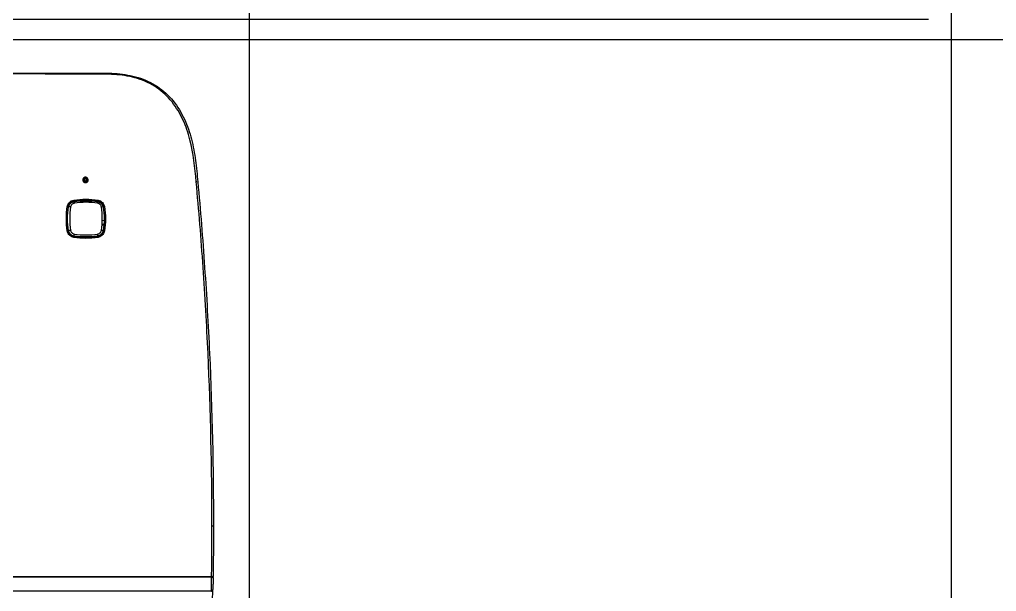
# Model space of a CAD drawing. Header units: millimetres. Extents: x 11242 to 497835, y 4200 to 105100.
# Drawn here: x 107260 to 107800, y 56609 to 56925 of the extents above; entities that cross this region are included whole.
import ezdxf
from ezdxf.xclip import XClip

# ---------------------------------------------------------------- set-up
doc = ezdxf.new("R2010")
doc.units = ezdxf.units.MM
doc.header["$LTSCALE"] = 200
doc.header["$XCLIPFRAME"] = 0
for name, color, linetype in [('# LG-AIRCON', 240, 'Continuous'), ('# 냉난방설비', 4, 'Continuous'), ('CEIL-7', 7, 'Continuous'), ('CEIL-암면흡음텍스', 251, 'Continuous'), ('SYM-LEAD', 6, 'Continuous')]:
    doc.layers.add(name, color=color, linetype=linetype)
doc.styles.add('$0$스타일1', font='malgun.ttf')
doc.dimstyles.new('DIM-QD 1', dxfattribs={"dimtxt": 3, "dimasz": 1.5, "dimexe": 1, "dimexo": 0, "dimgap": 1, "dimtad": 1, "dimdec": 3, "dimdsep": 46, "dimlunit": 6, "dimtxsty": '$0$스타일1', "dimblk1": 'ARCHTICK', "dimblk2": 'ARCHTICK', "dimsah": 1, "dimcen": 0, "dimclrd": 256, "dimclre": 256, "dimclrt": 3, "dimazin": 2, "dimtfac": 1, "dimtdec": 3, "dimtix": 1, "dimtmove": 2, "dimatfit": 3, "dimldrblk": 'ARCHTICK', "dimfxl": 1, "dimtolj": 1, "dimtzin": 0, "dimarcsym": 0})

# ---------------------------------------------------------------- blocks, each defined once
blk = doc.blocks.new('_ARCHTICK')
at = {"color": 0, "linetype": 'ByBlock', "const_width": 0.15}
blk.add_lwpolyline([(-0.5, -0.5), (0.5, 0.5)], dxfattribs=at)
blk = doc.blocks.new('A$C7F214049')
at = {"layer": '# LG-AIRCON', "color": 0}
for p, q in [((1099.43, 415.94), (1098.2, 416.09)), ((1099.48, 416.44), (1098.23, 416.58)), ((1099.7, 418.4), (1098.35, 418.56))]:
    blk.add_line(p, q, dxfattribs=at)
for centre, start, end in [((1159.08, 221.8), 79.821, 90), ((1158.96, 214.2), 270, 280.0235)]:
    blk.add_arc(centre, 0.2, start, end, dxfattribs=at)
for centre, major_axis, ratio, start_param, end_param in [((1082.8, 429.76), (-0.08, 0.494), 0.107185, 3.141593, 4.849369), ((1083.08, 427.98), (-0.16, 0.987), 0.107455, 4.844449, 6.283185), ((1095.92, 427.98), (-0.16, -0.987), 0.069084, 1.724652, 3.141593), ((1096.2, 429.76), (0.08, 0.494), 0.067578, 3.141593, 4.870184), ((1079.24, 426.2), (0.494, -0.08), 0.155498, 0, 1.512357), ((1081.02, 425.91), (-0.987, 0.16), 0.15433, 4.652507, 6.283185), ((1097.98, 425.91), (-0.987, -0.16), 0.118028, 3.141593, 4.597384), ((1099.76, 426.2), (0.494, 0.08), 0.11748, 1.454888, 3.141593), ((1079.24, 412.79), (0.494, 0.08), 0.09401, 0, 1.466854), ((1081.02, 413.08), (-0.987, -0.16), 0.09423, 4.607252, 6.283185), ((1083.08, 411.01), (-0.16, -0.987), 0.073171, 0, 1.688079), ((1095.92, 411.01), (-0.16, 0.987), 0.114633, 3.141593, 4.795856), ((1097.98, 413.08), (-0.987, 0.16), 0.119638, 3.141593, 4.630175), ((1099.76, 412.79), (0.494, -0.08), 0.118591, 1.487073, 3.141593), ((1082.8, 409.24), (0.08, 0.494), 0.074012, 4.82549, 6.283185), ((1096.2, 409.24), (-0.08, 0.494), 0.114614, 4.791775, 6.283185), ((1158.95, 221.8), (0, -0.2), 0.175267, 1.567138, 3.141593), ((1158.95, 222.08), (0.001, -0.2), 0.16971, 1.157049, 1.567157), ((1159.08, 221.8), (0, -0.2), 0.336285, 1.564715, 3.141593), ((1159.08, 221.8), (-0.035, -0.197), 0.332536, 1.624265, 3.159412), ((1158.83, 214.2), (0, -0.2), 0.173506, 0, 1.567164), ((1158.96, 214.2), (0, -0.2), 0.329321, 0, 1.564819), ((1158.96, 214.2), (0.035, -0.197), 0.323896, 6.276882, 7.790735)]:
    blk.add_ellipse(centre, major_axis=major_axis, ratio=ratio, start_param=start_param, end_param=end_param, dxfattribs=at)
for points, knots in [([(1095, 499.42), (1078.46, 499.45), (1061.92, 499.47), (1022.51, 499.52), (999.64, 499.53), (953.89, 499.55), (931.03, 499.56), (908.16, 499.56)], [0, 0, 0, 0, 0.265566, 0.265566, 0.632817, 0.632817, 1, 1, 1, 1]), ([(908.17, 500), (931.03, 500), (953.9, 500), (999.64, 500), (1022.51, 500), (1061.92, 500), (1078.46, 500), (1095, 500)], [0, 0, 0, 0, 0.367141, 0.367141, 0.734417, 0.734417, 1, 1, 1, 1]), ([(1095, 500), (1098.95, 500), (1102.9, 499.99), (1110.71, 499.33), (1114.57, 498.7), (1122.16, 496.38), (1125.79, 494.7), (1132.33, 490.33), (1135.27, 487.61), (1140.22, 481.53), (1142.29, 478.1), (1145.59, 470.99), (1146.85, 467.27), (1148.83, 459.61), (1149.54, 455.72), (1150.34, 449.85), (1150.57, 447.88), (1150.99, 443.95), (1151.17, 441.94), (1151.35, 440)], [0, 0, 0, 0, 0.125, 0.125, 0.25, 0.25, 0.375, 0.375, 0.5, 0.5, 0.625, 0.625, 0.75, 0.75, 0.875, 0.875, 0.9375, 0.9375, 1, 1, 1, 1]), ([(1150.47, 440.03), (1149.75, 447.82), (1148.95, 455.6), (1146.03, 466.95), (1144.79, 470.62), (1141.56, 477.64), (1139.53, 481.03), (1134.68, 487.06), (1131.79, 489.76), (1125.36, 494.11), (1121.79, 495.78), (1114.31, 498.09), (1110.5, 498.73), (1102.8, 499.39), (1098.9, 499.41), (1095, 499.42)], [0, 0, 0, 0, 0.25, 0.25, 0.375, 0.375, 0.5, 0.5, 0.625, 0.625, 0.75, 0.75, 0.875, 0.875, 1, 1, 1, 1]), ([(1089.81, 442.4), (1089.66, 442.46), (1089.48, 442.49), (1089.22, 442.5), (1089.13, 442.49), (1089.06, 442.48)], [0, 0, 0, 0, 0.633692, 0.70635, 1, 1, 1, 1]), ([(1087.86, 441.43), (1087.84, 441.33), (1087.81, 441.19), (1087.8, 440.99), (1087.81, 440.89), (1087.81, 440.83)], [0, 0, 0, 0, 0.500003, 0.704943, 1, 1, 1, 1]), ([(1088.34, 442.16), (1088.31, 442.13), (1088.27, 442.1), (1088.06, 441.89), (1087.93, 441.66), (1087.86, 441.43)], [0, 0, 0, 0, 0.133545, 0.179814, 1, 1, 1, 1]), ([(1088.13, 440.07), (1088.21, 439.98), (1088.4, 439.77), (1088.67, 439.65), (1088.82, 439.59)], [0, 0, 0, 0, 0.424539, 1, 1, 1, 1]), ([(1088.32, 440.78), (1088.31, 440.83), (1088.3, 440.89), (1088.3, 441.01), (1088.3, 441.07), (1088.31, 441.13)], [0, 0, 0, 0, 0.483632, 0.483632, 1, 1, 1, 1]), ([(1088.47, 441.55), (1088.43, 441.48), (1088.35, 441.35), (1088.32, 441.2), (1088.31, 441.13)], [0, 0, 0, 0, 0.530045, 1, 1, 1, 1]), ([(1088.32, 440.78), (1088.34, 440.72), (1088.38, 440.6), (1088.44, 440.49), (1088.47, 440.44)], [0, 0, 0, 0, 0.52788, 1, 1, 1, 1]), ([(1089.06, 442.48), (1088.93, 442.45), (1088.67, 442.39), (1088.45, 442.23), (1088.34, 442.16)], [0, 0, 0, 0, 0.496512, 1, 1, 1, 1]), ([(1088.47, 440.83), (1088.45, 440.89), (1088.45, 440.96), (1088.45, 441.12), (1088.47, 441.21), (1088.52, 441.35), (1088.54, 441.39), (1088.57, 441.43)], [0, 0, 0, 0, 0.305972, 0.305972, 0.766457, 0.766457, 1, 1, 1, 1]), ([(1088.47, 441.55), (1088.49, 441.59), (1088.52, 441.63), (1088.6, 441.72), (1088.65, 441.76), (1088.69, 441.8)], [0, 0, 0, 0, 0.396452, 0.47951, 1, 1, 1, 1]), ([(1088.71, 440.19), (1088.68, 440.21), (1088.65, 440.24), (1088.56, 440.32), (1088.51, 440.38), (1088.47, 440.44)], [0, 0, 0, 0, 0.282029, 0.381024, 1, 1, 1, 1]), ([(1088.68, 440.91), (1088.68, 440.88), (1088.69, 440.86), (1088.72, 440.77), (1088.75, 440.7), (1088.84, 440.59), (1088.89, 440.54), (1089.01, 440.46), (1089.07, 440.43), (1089.21, 440.39), (1089.29, 440.38), (1089.43, 440.39), (1089.51, 440.41), (1089.64, 440.47), (1089.71, 440.51), (1089.82, 440.61), (1089.86, 440.67), (1089.93, 440.81), (1089.95, 440.88), (1089.97, 441.02), (1089.97, 441.1), (1089.94, 441.21), (1089.93, 441.26), (1089.88, 441.36), (1089.84, 441.42), (1089.75, 441.53), (1089.69, 441.57), (1089.56, 441.64), (1089.49, 441.67), (1089.35, 441.69), (1089.27, 441.69), (1089.13, 441.66), (1089.06, 441.64), (1088.93, 441.56), (1088.87, 441.52), (1088.77, 441.4), (1088.73, 441.34), (1088.68, 441.2), (1088.67, 441.13), (1088.66, 441), (1088.67, 440.95), (1088.68, 440.91)], [0, 0, 0, 0, 0.016948, 0.016948, 0.069761, 0.069761, 0.121636, 0.121636, 0.174155, 0.174155, 0.227543, 0.227543, 0.281957, 0.281957, 0.337091, 0.337091, 0.392314, 0.392314, 0.447124, 0.447124, 0.501972, 0.501972, 0.533427, 0.533427, 0.585789, 0.585789, 0.637995, 0.637995, 0.69071, 0.69071, 0.744404, 0.744404, 0.799114, 0.799114, 0.854395, 0.854395, 0.909534, 0.909534, 0.963913, 0.963913, 1, 1, 1, 1]), ([(1088.71, 440.19), (1088.77, 440.15), (1088.91, 440.07), (1089.06, 440.03), (1089.14, 440.01)], [0, 0, 0, 0, 0.503128, 1, 1, 1, 1]), ([(1089.58, 440.2), (1089.51, 440.17), (1089.43, 440.16), (1089.26, 440.15), (1089.17, 440.16), (1088.98, 440.21), (1088.9, 440.25), (1088.82, 440.3)], [0, 0, 0, 0, 0.281676, 0.281676, 0.643717, 0.643717, 1, 1, 1, 1]), ([(1088.82, 439.59), (1088.94, 439.55), (1089.11, 439.51), (1089.36, 439.5), (1089.49, 439.51), (1089.57, 439.53)], [0, 0, 0, 0, 0.495984, 0.665168, 1, 1, 1, 1]), ([(1088.97, 441.95), (1089.06, 441.97), (1089.16, 442), (1089.31, 442), (1089.37, 442), (1089.42, 441.99)], [0, 0, 0, 0, 0.583928, 0.665886, 1, 1, 1, 1]), ([(1089.01, 441.8), (1089.06, 441.82), (1089.1, 441.83), (1089.25, 441.85), (1089.34, 441.85), (1089.53, 441.82), (1089.62, 441.79), (1089.72, 441.74), (1089.74, 441.73), (1089.76, 441.72)], [0, 0, 0, 0, 0.189242, 0.189242, 0.561665, 0.561665, 0.927704, 0.927704, 1, 1, 1, 1]), ([(1089.56, 440.03), (1089.5, 440.02), (1089.4, 440), (1089.26, 440), (1089.18, 440.01), (1089.14, 440.01)], [0, 0, 0, 0, 0.45977, 0.657653, 1, 1, 1, 1]), ([(1089.88, 441.81), (1089.81, 441.86), (1089.67, 441.95), (1089.5, 441.98), (1089.42, 441.99)], [0, 0, 0, 0, 0.506427, 1, 1, 1, 1]), ([(1089.56, 440.03), (1089.61, 440.05), (1089.72, 440.09), (1089.82, 440.15), (1089.88, 440.18)], [0, 0, 0, 0, 0.44832, 1, 1, 1, 1]), ([(1089.57, 439.53), (1089.68, 439.56), (1089.92, 439.61), (1090.12, 439.75), (1090.22, 439.81)], [0, 0, 0, 0, 0.494174, 1, 1, 1, 1]), ([(1090.49, 441.9), (1090.41, 442), (1090.22, 442.21), (1089.96, 442.33), (1089.81, 442.4)], [0, 0, 0, 0, 0.433577, 1, 1, 1, 1]), ([(1089.88, 441.81), (1089.91, 441.79), (1089.96, 441.75), (1090.07, 441.65), (1090.14, 441.55), (1090.18, 441.47)], [0, 0, 0, 0, 0.235169, 0.400072, 1, 1, 1, 1]), ([(1090.01, 440.3), (1089.99, 440.28), (1089.95, 440.24), (1089.91, 440.2), (1089.88, 440.18)], [0, 0, 0, 0, 0.39601, 1, 1, 1, 1]), ([(1090.13, 441.18), (1090.15, 441.09), (1090.16, 440.99), (1090.13, 440.79), (1090.1, 440.7), (1090.02, 440.53), (1089.96, 440.46), (1089.89, 440.39)], [0, 0, 0, 0, 0.337835, 0.337835, 0.675072, 0.675072, 1, 1, 1, 1]), ([(1090.29, 441.14), (1090.28, 441.2), (1090.26, 441.32), (1090.21, 441.42), (1090.18, 441.47)], [0, 0, 0, 0, 0.526005, 1, 1, 1, 1]), ([(1090.22, 439.81), (1090.22, 439.82), (1090.28, 439.86), (1090.49, 440.05), (1090.64, 440.29), (1090.71, 440.49)], [0, 0, 0, 0, 0.020831, 0.245427, 1, 1, 1, 1]), ([(1090.29, 441.14), (1090.29, 441.11), (1090.3, 441.05), (1090.3, 440.9), (1090.28, 440.79), (1090.26, 440.71)], [0, 0, 0, 0, 0.209425, 0.453266, 1, 1, 1, 1]), ([(1090.71, 440.49), (1090.75, 440.62), (1090.82, 440.86), (1090.79, 441.11), (1090.78, 441.22)], [0, 0, 0, 0, 0.562723, 1, 1, 1, 1]), ([(1159.17, 250), (1159.17, 281.75), (1158.44, 313.49), (1156.27, 361.05), (1155.37, 376.89), (1153.2, 408.53), (1151.92, 424.31), (1150.47, 440.03)], [0, 0, 0, 0, 0.5, 0.5, 0.75, 0.75, 1, 1, 1, 1]), ([(1151.35, 440), (1152.78, 424.29), (1154.04, 408.5), (1156.21, 376.87), (1157.11, 361.03), (1159.28, 313.48), (1160, 281.74), (1160, 250)], [0, 0, 0, 0, 0.25, 0.25, 0.5, 0.5, 1, 1, 1, 1]), ([(1079.28, 426.27), (1079.34, 426.6), (1079.43, 426.92), (1079.74, 427.68), (1080.01, 428.1), (1080.65, 428.82), (1081.04, 429.13), (1081.89, 429.59), (1082.36, 429.75), (1082.84, 429.83)], [0, 0, 0, 0, 0.185142, 0.185142, 0.458566, 0.458566, 0.729219, 0.729219, 1, 1, 1, 1]), ([(1082.88, 429.26), (1082.45, 429.19), (1082.04, 429.05), (1081.29, 428.64), (1080.95, 428.37), (1080.37, 427.73), (1080.14, 427.36), (1079.86, 426.7), (1079.78, 426.41), (1079.73, 426.12)], [0, 0, 0, 0, 0.270608, 0.270608, 0.541344, 0.541344, 0.814883, 0.814883, 1, 1, 1, 1]), ([(1079.85, 426.07), (1079.9, 426.32), (1080, 426.81), (1080.36, 427.49), (1080.94, 428.18), (1081.76, 428.83), (1082.51, 429.01), (1082.88, 429.11)], [0, 0, 0, 0, 0.165191, 0.329339, 0.499997, 0.753296, 1, 1, 1, 1]), ([(1080.03, 426.07), (1080.09, 426.46), (1080.23, 426.85), (1080.61, 427.55), (1080.86, 427.86), (1081.46, 428.39), (1081.81, 428.61), (1082.42, 428.85), (1082.67, 428.92), (1082.92, 428.97)], [0, 0, 0, 0, 0.274287, 0.274287, 0.548482, 0.548482, 0.823328, 0.823328, 1, 1, 1, 1]), ([(1083.17, 428.13), (1082.99, 428.1), (1082.81, 428.05), (1082.37, 427.87), (1082.12, 427.72), (1081.7, 427.34), (1081.52, 427.11), (1081.24, 426.61), (1081.15, 426.34), (1081.1, 426.05)], [0, 0, 0, 0, 0.176162, 0.176162, 0.450777, 0.450777, 0.725271, 0.725271, 1, 1, 1, 1]), ([(1082.88, 429.11), (1083.98, 429.26), (1086.17, 429.56), (1089.48, 429.68), (1092.8, 429.56), (1094.99, 429.26), (1096.09, 429.11)], [0, 0, 0, 0, 0.251239, 0.500613, 0.749681, 1, 1, 1, 1]), ([(1098.08, 426.05), (1098.04, 426.25), (1097.98, 426.45), (1097.79, 426.9), (1097.64, 427.14), (1097.26, 427.54), (1097.04, 427.72), (1096.55, 427.98), (1096.28, 428.07), (1096.01, 428.12)], [0, 0, 0, 0, 0.20016, 0.20016, 0.466664, 0.466664, 0.733444, 0.733444, 1, 1, 1, 1]), ([(1096.08, 428.97), (1096.46, 428.9), (1096.83, 428.78), (1097.52, 428.41), (1097.83, 428.16), (1098.35, 427.59), (1098.57, 427.26), (1098.84, 426.64), (1098.92, 426.36), (1098.97, 426.07)], [0, 0, 0, 0, 0.266887, 0.266887, 0.533923, 0.533923, 0.80029, 0.80029, 1, 1, 1, 1]), ([(1096.09, 429.11), (1096.33, 429.05), (1096.83, 428.95), (1097.51, 428.59), (1098.2, 428.01), (1098.85, 427.19), (1099.03, 426.44), (1099.12, 426.08)], [0, 0, 0, 0, 0.165016, 0.329029, 0.500094, 0.75321, 1, 1, 1, 1]), ([(1099.27, 426.12), (1099.21, 426.43), (1099.12, 426.74), (1098.83, 427.41), (1098.6, 427.77), (1098.03, 428.39), (1097.69, 428.66), (1096.95, 429.06), (1096.54, 429.19), (1096.12, 429.26)], [0, 0, 0, 0, 0.200257, 0.200257, 0.466726, 0.466726, 0.733351, 0.733351, 1, 1, 1, 1]), ([(1096.25, 429.83), (1096.72, 429.75), (1097.18, 429.59), (1098.02, 429.14), (1098.41, 428.84), (1099.05, 428.14), (1099.31, 427.73), (1099.65, 426.97), (1099.75, 426.62), (1099.81, 426.27)], [0, 0, 0, 0, 0.266618, 0.266618, 0.533361, 0.533361, 0.799871, 0.799871, 1, 1, 1, 1]), ([(1082.84, 409.29), (1082.5, 409.34), (1082.16, 409.44), (1081.4, 409.77), (1080.99, 410.03), (1080.28, 410.68), (1079.98, 411.07), (1079.52, 411.91), (1079.36, 412.38), (1079.28, 412.85)], [0, 0, 0, 0, 0.194589, 0.194589, 0.462162, 0.462162, 0.731101, 0.731101, 1, 1, 1, 1]), ([(1079.73, 412.87), (1079.8, 412.46), (1079.94, 412.05), (1080.34, 411.3), (1080.61, 410.96), (1081.24, 410.39), (1081.6, 410.16), (1082.27, 409.87), (1082.57, 409.78), (1082.88, 409.73)], [0, 0, 0, 0, 0.26892, 0.26892, 0.537766, 0.537766, 0.805311, 0.805311, 1, 1, 1, 1]), ([(1082.88, 409.84), (1082.63, 409.89), (1082.14, 410), (1081.46, 410.36), (1080.77, 410.93), (1080.12, 411.76), (1079.94, 412.51), (1079.85, 412.87)], [0, 0, 0, 0, 0.165106, 0.32914, 0.500114, 0.753253, 1, 1, 1, 1]), ([(1082.92, 410.03), (1082.54, 410.09), (1082.16, 410.22), (1081.48, 410.59), (1081.16, 410.83), (1080.64, 411.41), (1080.42, 411.74), (1080.16, 412.36), (1080.08, 412.64), (1080.03, 412.92)], [0, 0, 0, 0, 0.268153, 0.268153, 0.536543, 0.536543, 0.803984, 0.803984, 1, 1, 1, 1]), ([(1081.11, 413.19), (1081.14, 412.99), (1081.2, 412.79), (1081.39, 412.35), (1081.54, 412.11), (1081.92, 411.7), (1082.14, 411.52), (1082.63, 411.26), (1082.9, 411.16), (1083.17, 411.12)], [0, 0, 0, 0, 0.196332, 0.196332, 0.463832, 0.463832, 0.732023, 0.732023, 1, 1, 1, 1]), ([(1096.01, 411.12), (1096.2, 411.15), (1096.39, 411.2), (1096.82, 411.38), (1097.07, 411.53), (1097.49, 411.91), (1097.67, 412.14), (1097.94, 412.63), (1098.04, 412.91), (1098.08, 413.19)], [0, 0, 0, 0, 0.18135, 0.18135, 0.454723, 0.454723, 0.727257, 0.727257, 1, 1, 1, 1]), ([(1098.97, 412.92), (1098.91, 412.53), (1098.77, 412.15), (1098.39, 411.45), (1098.14, 411.14), (1097.55, 410.61), (1097.21, 410.39), (1096.6, 410.14), (1096.34, 410.07), (1096.08, 410.03)], [0, 0, 0, 0, 0.27265, 0.27265, 0.545024, 0.545024, 0.818429, 0.818429, 1, 1, 1, 1]), ([(1099.12, 412.87), (1099.07, 412.63), (1098.96, 412.13), (1098.6, 411.45), (1098.03, 410.76), (1097.2, 410.12), (1096.45, 409.93), (1096.08, 409.84)], [0, 0, 0, 0, 0.165129, 0.329235, 0.499978, 0.753116, 1, 1, 1, 1]), ([(1096.12, 409.73), (1096.41, 409.78), (1096.69, 409.86), (1097.35, 410.13), (1097.73, 410.36), (1098.37, 410.94), (1098.64, 411.28), (1099.05, 412.03), (1099.2, 412.45), (1099.27, 412.87)], [0, 0, 0, 0, 0.181551, 0.181551, 0.454978, 0.454978, 0.727511, 0.727511, 1, 1, 1, 1]), ([(1099.81, 412.84), (1099.73, 412.36), (1099.57, 411.89), (1099.1, 411.04), (1098.79, 410.65), (1098.07, 410), (1097.65, 409.74), (1096.89, 409.43), (1096.58, 409.34), (1096.25, 409.29)], [0, 0, 0, 0, 0.27261, 0.27261, 0.545086, 0.545086, 0.818433, 0.818433, 1, 1, 1, 1]), ([(1096.08, 409.84), (1094.99, 409.69), (1092.8, 409.39), (1089.49, 409.27), (1086.17, 409.39), (1083.98, 409.69), (1082.88, 409.84)], [0, 0, 0, 0, 0.251031, 0.500247, 0.749337, 1, 1, 1, 1]), ([(1158.98, 222.08), (1159.05, 226.73), (1159.09, 231.37), (1159.16, 240.68), (1159.17, 245.34), (1159.17, 250)], [0, 0, 0, 0, 0.499284, 0.499284, 1, 1, 1, 1]), ([(1160, 250), (1160, 245.34), (1159.98, 240.68), (1159.92, 231.34), (1159.88, 226.67), (1159.81, 222)], [0, 0, 0, 0, 0.499515, 0.499515, 1, 1, 1, 1]), ([(580, 222), (676.56, 222), (773.13, 222), (893.83, 222), (917.97, 222), (966.25, 222), (990.39, 222), (1038.62, 222), (1062.72, 222), (1098.83, 222), (1110.87, 222), (1128.91, 222), (1134.92, 222), (1146.94, 222), (1152.95, 222), (1158.95, 222)], [0, 0, 0, 0, 0.5, 0.5, 0.625, 0.625, 0.75, 0.75, 0.875, 0.875, 0.9375, 0.9375, 0.96875, 0.96875, 1, 1, 1, 1]), ([(580, 221.94), (676.62, 221.94), (773.24, 221.94), (894.01, 221.94), (918.17, 221.94), (966.48, 221.94), (990.64, 221.94), (1038.91, 221.94), (1063.04, 221.94), (1099.14, 221.94), (1111.16, 221.94), (1129.16, 221.94), (1135.15, 221.94), (1147.12, 221.94), (1153.11, 221.94), (1159.05, 221.94)], [0, 0, 0, 0, 0.5, 0.5, 0.625, 0.625, 0.75, 0.75, 0.875, 0.875, 0.9375, 0.9375, 0.96875, 0.96875, 1, 1, 1, 1]), ([(1158.98, 221.8), (1153.03, 221.8), (1147.05, 221.8), (1135.08, 221.8), (1129.09, 221.8), (1111.11, 221.8), (1099.1, 221.8), (1063.02, 221.8), (1038.89, 221.8), (990.61, 221.8), (966.46, 221.8), (918.15, 221.8), (894, 221.8), (773.23, 221.8), (676.61, 221.8), (580, 221.8)], [0, 0, 0, 0, 0.03125, 0.03125, 0.0625, 0.0625, 0.125, 0.125, 0.25, 0.25, 0.375, 0.375, 0.5, 0.5, 1, 1, 1, 1]), ([(924.79, 222.08), (944.36, 222.08), (963.93, 222.08), (1003.07, 222.08), (1022.63, 222.08), (1061.73, 222.09), (1081.25, 222.08), (1110.48, 222.08), (1120.21, 222.08), (1134.78, 222.08), (1139.63, 222.08), (1149.32, 222.07), (1154.16, 222.05), (1158.98, 222.08)], [0, 0, 0, 0, 0.25, 0.25, 0.5, 0.5, 0.75, 0.75, 0.875, 0.875, 0.9375, 0.9375, 1, 1, 1, 1]), ([(1158.97, 221.94), (1154.15, 221.91), (1149.31, 221.93), (1139.62, 221.94), (1134.77, 221.94), (1120.2, 221.94), (1110.47, 221.94), (1081.25, 221.94), (1061.72, 221.95), (1022.63, 221.94), (1003.07, 221.94), (963.93, 221.94), (944.36, 221.94), (924.79, 221.94)], [0, 0, 0, 0, 0.0625, 0.0625, 0.125, 0.125, 0.25, 0.25, 0.5, 0.5, 0.75, 0.75, 1, 1, 1, 1]), ([(1158.87, 214.2), (1158.88, 214.8), (1158.89, 215.4), (1158.91, 217), (1158.93, 218), (1158.94, 219.03), (1158.94, 219.06), (1158.95, 219.78), (1158.96, 220.48), (1158.98, 221.38), (1158.98, 221.59), (1158.98, 221.8)], [0, 0, 0, 0, 0.236906, 0.236906, 0.631659, 0.631659, 0.643094, 0.643094, 0.91768, 0.91768, 1, 1, 1, 1]), ([(1158.98, 222.08), (1159.05, 222.08), (1159.12, 222.07), (1159.26, 222.05), (1159.33, 222.03), (1159.39, 222)], [0, 0, 0, 0, 0.454586, 0.454586, 1, 1, 1, 1]), ([(1159.05, 221.94), (1159.11, 221.93), (1159.17, 221.91), (1159.25, 221.87), (1159.27, 221.86), (1159.29, 221.85)], [0, 0, 0, 0, 0.685159, 0.685159, 1, 1, 1, 1]), ([(1159.8, 221.14), (1159.8, 221.23), (1159.78, 221.33), (1159.7, 221.49), (1159.64, 221.56), (1159.51, 221.67), (1159.44, 221.71), (1159.29, 221.77), (1159.22, 221.79), (1159.15, 221.8)], [0, 0, 0, 0, 0.328038, 0.328038, 0.609579, 0.609579, 0.82718, 0.82718, 1, 1, 1, 1]), ([(1159.4, 222), (1159.47, 221.97), (1159.53, 221.93), (1159.65, 221.83), (1159.7, 221.76), (1159.78, 221.6), (1159.8, 221.5), (1159.8, 221.41)], [0, 0, 0, 0, 0.243628, 0.243628, 0.586515, 0.586515, 1, 1, 1, 1]), ([(1159.8, 221.14), (1159.79, 220.45), (1159.78, 219.76), (1159.76, 218.38), (1159.75, 217.68), (1159.72, 216.28), (1159.71, 215.57), (1159.7, 214.85)], [0, 0, 0, 0, 0.328189, 0.328189, 0.660275, 0.660275, 1, 1, 1, 1]), ([(580, 214.2), (676.59, 214.2), (773.19, 214.2), (893.93, 214.2), (918.08, 214.2), (966.38, 214.2), (990.53, 214.2), (1038.79, 214.2), (1062.92, 214.2), (1098.99, 214.2), (1111, 214.2), (1128.98, 214.2), (1134.97, 214.2), (1146.93, 214.2), (1152.91, 214.2), (1158.87, 214.2)], [0, 0, 0, 0, 0.5, 0.5, 0.625, 0.625, 0.75, 0.75, 0.875, 0.875, 0.9375, 0.9375, 0.96875, 0.96875, 1, 1, 1, 1]), ([(1158.83, 214), (1152.88, 214), (1146.9, 214), (1134.94, 214), (1128.95, 214), (1110.97, 214), (1098.96, 214), (1062.89, 214), (1038.76, 214), (990.5, 214), (966.35, 214), (918.06, 214), (893.91, 214), (773.18, 214), (676.59, 214), (580, 214)], [0, 0, 0, 0, 0.03125, 0.03125, 0.0625, 0.0625, 0.125, 0.125, 0.25, 0.25, 0.375, 0.375, 0.5, 0.5, 1, 1, 1, 1]), ([(1159.42, 214.09), (1159.41, 213.46), (1159.4, 212.83), (1159.33, 209.01), (1159.27, 205.82), (1159.15, 200.5), (1159.1, 198.38), (1159, 194.19), (1158.94, 192.12), (1158.88, 190.06)], [0, 0, 0, 0, 0.078281, 0.078281, 0.476719, 0.476719, 0.742339, 0.742339, 1, 1, 1, 1]), ([(1159.39, 214.37), (1159.35, 214.28), (1159.29, 214.19), (1159.14, 214.07), (1159.07, 214.03), (1158.99, 213.99), (1158.98, 213.99), (1158.98, 213.99)], [0, 0, 0, 0, 0.588645, 0.588645, 0.979627, 0.979627, 1, 1, 1, 1]), ([(1159.02, 214.2), (1159.1, 214.21), (1159.17, 214.23), (1159.32, 214.28), (1159.39, 214.32), (1159.53, 214.43), (1159.59, 214.5), (1159.68, 214.66), (1159.7, 214.76), (1159.7, 214.85)], [0, 0, 0, 0, 0.167998, 0.167998, 0.390963, 0.390963, 0.674699, 0.674699, 1, 1, 1, 1])]:
    blk.add_open_spline(points, degree=3, knots=knots, dxfattribs=at)
for points, degree in [([(1095, 499.42), (1095, 499.76), (1095, 500), (1095, 500)], 3), ([(1087.81, 440.83), (1087.85, 440.56), (1087.96, 440.29), (1088.13, 440.07)], 3), ([(1088.97, 441.95), (1088.88, 441.9), (1088.79, 441.85), (1088.69, 441.8)], 3), ([(1090.01, 440.3), (1090.13, 440.41), (1090.21, 440.56), (1090.26, 440.71)], 3), ([(1090.78, 441.22), (1090.74, 441.46), (1090.64, 441.7), (1090.49, 441.9)], 3), ([(1150.47, 440.03), (1150.95, 440.06), (1151.34, 440.05), (1151.35, 440)], 3), ([(1082.84, 429.83), (1087.3, 430.56), (1091.77, 430.56), (1096.25, 429.83)], 3), ([(1096.12, 429.26), (1091.7, 429.98), (1087.28, 429.98), (1082.88, 429.26)], 3), ([(1082.92, 428.97), (1082.88, 429.11)], 1), ([(1082.92, 428.97), (1087.3, 429.68), (1091.68, 429.68), (1096.08, 428.97)], 3), ([(1096.01, 428.12), (1091.72, 428.82), (1087.44, 428.82), (1083.17, 428.13)], 3), ([(1096.08, 428.97), (1096.09, 429.11)], 1), ([(1079.28, 412.85), (1078.55, 417.34), (1078.56, 421.82), (1079.28, 426.27)], 3), ([(1079.73, 426.12), (1079.02, 421.72), (1079.01, 417.31), (1079.73, 412.87)], 3), ([(1079.85, 426.07), (1080.03, 426.07)], 1), ([(1081.1, 426.05), (1080.41, 421.78), (1080.41, 417.5), (1081.11, 413.19)], 3), ([(1098.08, 413.19), (1098.78, 417.47), (1098.77, 421.76), (1098.08, 426.05)], 3), ([(1099.27, 412.87), (1099.98, 417.29), (1099.98, 421.7), (1099.27, 426.12)], 3), ([(1099.81, 426.27), (1100.53, 421.79), (1100.54, 417.32), (1099.81, 412.84)], 3), ([(1079.85, 412.87), (1080.03, 412.92)], 1), ([(1083.17, 411.12), (1087.46, 410.42), (1091.74, 410.42), (1096.01, 411.12)], 3), ([(1096.25, 409.29), (1091.79, 408.56), (1087.32, 408.56), (1082.84, 409.29)], 3), ([(1082.88, 409.84), (1082.92, 410.03)], 1), ([(1082.88, 409.73), (1087.3, 409.01), (1091.72, 409.02), (1096.12, 409.73)], 3), ([(1096.08, 410.03), (1091.7, 409.32), (1087.32, 409.31), (1082.92, 410.03)], 3), ([(1096.08, 409.84), (1096.08, 410.03)], 1), ([(1159.17, 250), (1159.63, 250), (1160, 250), (1160, 250)], 3), ([(1158.95, 222), (1158.99, 222), (1159.04, 222), (1159.08, 222)], 3), ([(1159.15, 221.8), (1159.09, 221.8), (1159.04, 221.8), (1158.98, 221.8)], 3), ([(1159.3, 221.86), (1159.34, 221.89), (1159.37, 221.95), (1159.39, 222)], 3), ([(1159.81, 221.99), (1159.81, 221.99), (1159.65, 222), (1159.4, 222)], 3), ([(1159.8, 221.41), (1159.81, 221.61), (1159.81, 221.8), (1159.81, 222)], 3), ([(1158.96, 214), (1158.92, 214), (1158.87, 214), (1158.83, 214)], 3), ([(1158.87, 214.2), (1158.92, 214.2), (1158.97, 214.2), (1159.02, 214.2)], 3), ([(1159.39, 214.37), (1159.41, 214.28), (1159.42, 214.18), (1159.42, 214.09)], 3), ([(1159.42, 214.09), (1159.42, 214.18), (1159.42, 214.26), (1159.42, 214.35)], 3)]:
    blk.add_open_spline(points, degree=degree, dxfattribs=at)
blk = doc.blocks.new('냉난방설비')
at = {"layer": '# 냉난방설비', "color": 8}
blk.add_blockref('A$C7F214049', (106207.5, -62404.52), dxfattribs=at)
blk = doc.blocks.new('C-6x6_1f')
for p, q in [((-31146.98, -303023.45), (-31146.98, -292223.45)), ((-27546.98, -298223.45), (-34746.98, -298223.45))]:
    blk.add_line(p, q)

msp = doc.modelspace()

# ---------------------------------------------------------------- linework, layer by layer
at = {"layer": 'CEIL-7'}
msp.add_lwpolyline([(105200, 61525), (107775, 61525), (107775, 56325), (105200, 56325)], close=True, dxfattribs=at)

# ---------------------------------------------------------------- block references
msp.add_blockref('냉난방설비', (0, 118800))
at = {"layer": 'CEIL-암면흡음텍스'}
ref = msp.add_blockref('C-6x6_1f', (135871.98, 355148.45), dxfattribs=at)
XClip(ref).set_block_clipping_path([(-33321.9791048046, -298823.4499304557), (-30771.9791048046, -293623.4499304559)])
ref = msp.add_blockref('C-6x6_1f', (138534.48, 355148.45), dxfattribs=at)
XClip(ref).set_block_clipping_path([(-33321.9791048046, -298823.4499304557), (-30771.9791048046, -293623.4499304559)])

# ---------------------------------------------------------------- leaders
at = {"layer": 'SYM-LEAD'}
msp.add_leader([(106433.88, 56913.97), (113621.98, 56913.97), (125001.57, 56913.97)], dimstyle='DIM-QD 1', override={"dimscale": 200, "dimasz": 1.5, "dimtad": 0, "dimclrd": 6, "dimldrblk": 'DOT'}, dxfattribs=at)

doc.saveas('drawing.dxf')
